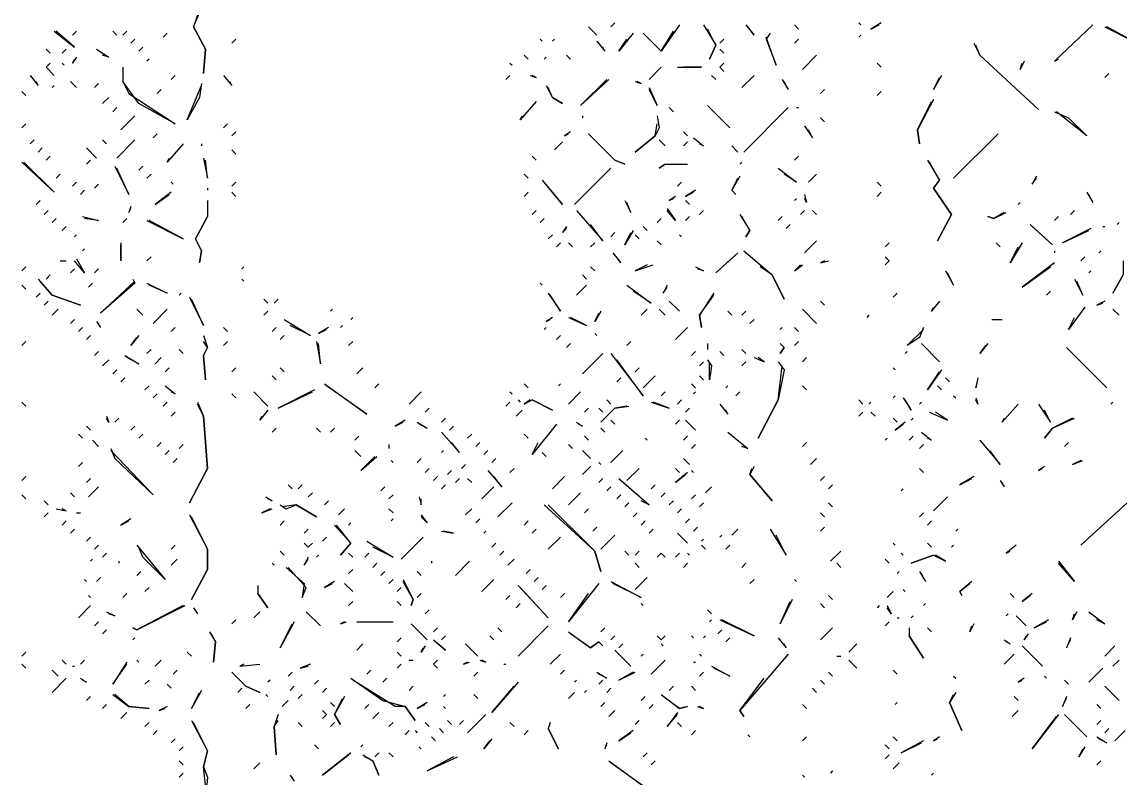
# Model space of a CAD drawing. Extents: x 1 to 2775, y -31 to 2075.
# Drawn here: x 2347.5 to 2438.2, y 1695.9 to 1758.4 of the extents above; entities that cross this region are included whole.
import ezdxf

# ---------------------------------------------------------------- set-up
doc = ezdxf.new("R2010")
doc.units = 0
doc.layers.add('LINEWORK', color=4, linetype='CONTINUOUS')

msp = doc.modelspace()

# ---------------------------------------------------------------- linework, layer by layer
at = {"layer": 'LINEWORK'}
for points in [[(2362.1667, 1759.5), (2361.6667, 1758), (2362.6667, 1756.1667), (2362.5, 1754.1667), (2362.6667, 1756.1667), (2361.6667, 1758), (2362.1667, 1759.1667)], [(2394.3333, 1758), (2395, 1757.3333)], [(2396.5, 1758.3333), (2396.1667, 1758)], [(2401.8333, 1758.1667), (2400.3333, 1756), (2398.8333, 1757.5), (2400.3333, 1756), (2401.3333, 1757.6667)], [(2403.8333, 1758.1667), (2404.8333, 1756.5), (2404.3333, 1755.3333), (2404.8333, 1756.5), (2404.1667, 1757.8333)], [(2407.3333, 1758.1667), (2408, 1757.3333), (2407.5, 1758)], [(2411.3333, 1758.1667), (2411.6667, 1757.8333)], [(2416.6667, 1758.3333), (2416.8333, 1758.1667)], [(2418.5, 1758.3333), (2417.6667, 1757.8333), (2418.3333, 1758.1667)], [(2436, 1758.1667), (2432.8333, 1755.1667), (2433.1667, 1755.3333)], [(2437, 1758), (2439.3333, 1756.8333), (2437.1667, 1758)], [(2350.1667, 1757.6667), (2351.8333, 1756.3333), (2350.3333, 1757.6667)], [(2352, 1757.6667), (2351.6667, 1757.3333)], [(2355, 1757.6667), (2355.3333, 1757.3333)], [(2356.1667, 1757.6667), (2355.8333, 1757.3333)], [(2356.8333, 1757), (2356.5, 1756.6667)], [(2359.5, 1757.5), (2359.1667, 1757.1667)], [(2365.1667, 1757), (2364.8333, 1756.6667)], [(2390.3333, 1757), (2390.5, 1756.8333)], [(2391.5, 1757), (2391.3333, 1756.8333)], [(2398, 1757.5), (2396.8333, 1756), (2397.5, 1757)], [(2405.5, 1757), (2405.1667, 1756.6667)], [(2409.3333, 1757.5), (2409, 1757), (2409.8333, 1754.8333), (2409, 1757.1667)], [(2411.6667, 1757), (2411.3333, 1756.6667)], [(2416.8333, 1757.3333), (2416.6667, 1757.1667)], [(2349.5, 1756.1667), (2349.8333, 1755.8333)], [(2351.1667, 1756.1667), (2350.8333, 1755.8333)], [(2353.6667, 1756.1667), (2354.6667, 1755.5), (2354.1667, 1755.6667)], [(2357.5, 1756.3333), (2357.1667, 1756)], [(2395, 1756.8333), (2395.6667, 1756), (2395.5, 1756.3333)], [(2405.1667, 1756.1667), (2405.5, 1755.8333)], [(2426.1667, 1756.6667), (2426.6667, 1755.6667), (2431.5, 1751.1667), (2426.6667, 1755.6667), (2426.3333, 1756.5)], [(2352, 1755.5), (2351.6667, 1755), (2351.8333, 1755.3333)], [(2358, 1755.3333), (2357.8333, 1755.1667)], [(2389, 1755.6667), (2389.3333, 1755.3333)], [(2390.8333, 1755.5), (2390.6667, 1755.3333)], [(2392.5, 1755.6667), (2392.8333, 1755.3333)], [(2413.1667, 1755.6667), (2412, 1754.5)], [(2430.3333, 1755.1667), (2430, 1754.5), (2430.1667, 1755)], [(2349.8333, 1755), (2349.5, 1754.6667), (2350.1667, 1754), (2349.5, 1754.6667)], [(2350.8333, 1755), (2351, 1754.8333)], [(2355.8333, 1754.6667), (2355.8333, 1753.5), (2356.3333, 1752.5), (2360.1667, 1750), (2357.1667, 1751.6667), (2355.8333, 1753.5)], [(2387.8333, 1755), (2388, 1754.8333)], [(2400.3333, 1754.6667), (2399.3333, 1753.6667)], [(2401.6667, 1754.6667), (2403.6667, 1754.6667), (2402.1667, 1754.6667)], [(2405.5, 1755), (2405.1667, 1754.6667), (2405.5, 1754.3333), (2405.1667, 1754.6667)], [(2418.1667, 1755), (2418.5, 1754.6667)], [(2348.1667, 1754), (2348.8333, 1753.1667), (2348.6667, 1753.5)], [(2351.5, 1753.5), (2352, 1753)], [(2353.8333, 1753.3333), (2353.5, 1753)], [(2360.1667, 1754), (2359.8333, 1753.6667)], [(2362.3333, 1753.3333), (2362.1667, 1752.1667), (2361.1667, 1750.3333), (2362.3333, 1753.1667)], [(2364.1667, 1754), (2364.8333, 1753.1667), (2364.6667, 1753.5)], [(2387.8333, 1754), (2387.5, 1753.6667)], [(2389.5, 1754), (2390, 1753.8333), (2389.6667, 1754)], [(2395.8333, 1753.6667), (2393.6667, 1751.5), (2396, 1753.6667)], [(2398.1667, 1753.5), (2398.6667, 1753.3333), (2398.3333, 1753.5)], [(2404.5, 1754), (2404.8333, 1753.6667)], [(2408, 1754), (2407, 1753)], [(2410.3333, 1753.6667), (2410.8333, 1752.8333), (2410.5, 1753.5)], [(2423.5, 1754), (2422.8333, 1752.8333), (2423.3333, 1753.8333)], [(2437.3333, 1754.1667), (2437, 1753.8333)], [(2347.5, 1752.6667), (2347.8333, 1752.3333)], [(2350.1667, 1753.1667), (2350, 1753)], [(2359, 1752.8333), (2358.6667, 1752.5)], [(2390.8333, 1753.1667), (2391.3333, 1752.1667), (2392.1667, 1751.6667), (2391.3333, 1752.1667), (2391, 1753)], [(2399.3333, 1753), (2400, 1751.5), (2399.3333, 1752.8333)], [(2413.8333, 1752.8333), (2413.5, 1752.5)], [(2418.5, 1752.6667), (2418.1667, 1752.3333)], [(2354.6667, 1752.1667), (2354.1667, 1751.6667)], [(2390, 1751.8333), (2388.6667, 1750.3333), (2388.8333, 1750.6667)], [(2404.1667, 1751.5), (2406, 1749.6667)], [(2422.8333, 1752), (2421.5, 1749.5), (2421.6667, 1748.3333), (2421.5, 1749.5), (2422.6667, 1751.8333)], [(2355.3333, 1751.3333), (2355, 1751)], [(2356.8333, 1750.6667), (2355.6667, 1749.5)], [(2393.8333, 1750.6667), (2393.8333, 1750.5)], [(2400, 1750.6667), (2400.1667, 1749.6667), (2399.8333, 1749), (2398.1667, 1747.6667), (2399.8333, 1749), (2400, 1750)], [(2401, 1751.3333), (2401.3333, 1751)], [(2410.8333, 1751.3333), (2407.1667, 1747.6667)], [(2411.5, 1751.3333), (2411.6667, 1751.3333)], [(2432.8333, 1751), (2434, 1750.5), (2435.5, 1749), (2433, 1751)], [(2347.8333, 1750), (2347.5, 1749.6667)], [(2364.5, 1750), (2364.1667, 1749.6667)], [(2412.1667, 1749.8333), (2412.8333, 1748.8333), (2412.5, 1749.5)], [(2413.5, 1750.5), (2413.8333, 1750.1667)], [(2358.6667, 1749.1667), (2358.3333, 1748.8333)], [(2365.1667, 1749.3333), (2364.8333, 1749)], [(2392.8333, 1749.3333), (2392.3333, 1749), (2392.6667, 1749.1667)], [(2394.3333, 1749.1667), (2396.5, 1747), (2397.3333, 1746.6667), (2396.5, 1747)], [(2402.1667, 1749.3333), (2402.5, 1749)], [(2403, 1748.8333), (2403.8333, 1748.1667), (2403.5, 1748.3333)], [(2428.1667, 1749.1667), (2424.5, 1745.5)], [(2348.5, 1748.6667), (2348.1667, 1748.3333)], [(2349.1667, 1748), (2348.8333, 1747.6667)], [(2352.8333, 1748), (2353.6667, 1747.1667)], [(2354.1667, 1748.6667), (2354.5, 1748.3333)], [(2356.8333, 1748.6667), (2355.3333, 1747.1667)], [(2360.8333, 1748.3333), (2359.5, 1746.8333), (2359.6667, 1747.1667)], [(2362.3333, 1748.3333), (2362.3333, 1748.1667)], [(2392.1667, 1748.5), (2391.5, 1747.8333)], [(2400.1667, 1748.6667), (2400.6667, 1748.1667)], [(2402.5, 1748.5), (2402.1667, 1748.1667)], [(2406.1667, 1748.1667), (2406.6667, 1747.6667)], [(2349.8333, 1747.3333), (2349.5, 1747)], [(2353.1667, 1747), (2352.8333, 1746.6667)], [(2362.5, 1747.1667), (2362.8333, 1745.5), (2362.6667, 1747)], [(2364.8333, 1747.8333), (2365.1667, 1747.5)], [(2389.6667, 1747.3333), (2390, 1747)], [(2411.6667, 1747.3333), (2411.3333, 1747)], [(2422.3333, 1747), (2423.3333, 1745.3333), (2422.8333, 1744.6667), (2424.3333, 1742.5), (2423.1667, 1740.3333), (2424.3333, 1742.5), (2422.8333, 1744.6667), (2423.3333, 1745.3333), (2422.5, 1746.8333)], [(2347.5, 1746.8333), (2350.1667, 1744.3333), (2347.6667, 1746.8333)], [(2355.1667, 1746.5), (2356.3333, 1744.1667), (2355.3333, 1746.3333)], [(2357.5, 1746.5), (2357.1667, 1746.1667)], [(2396.1667, 1746.3333), (2393.1667, 1743.3333)], [(2400.6667, 1746.6667), (2400.1667, 1746.3333), (2400.6667, 1746.6667), (2402.5, 1746.6667)], [(2407, 1746.8333), (2406.8333, 1746.6667)], [(2410, 1746.3333), (2411.5, 1745.1667), (2410.5, 1745.8333)], [(2350.6667, 1745.8333), (2350.3333, 1745.5)], [(2352, 1745.1667), (2351.6667, 1744.8333)], [(2358.1667, 1745.8333), (2357.8333, 1745.5)], [(2359.8333, 1745.1667), (2360, 1745)], [(2365.1667, 1745.1667), (2364.8333, 1744.8333)], [(2389, 1745.8333), (2389.3333, 1745.5)], [(2390.5, 1745.3333), (2392.1667, 1743.3333), (2390.6667, 1745.1667)], [(2402, 1745.1667), (2401.6667, 1744.8333)], [(2406.8333, 1745.6667), (2406.1667, 1744.5), (2406.5, 1744.1667), (2406.1667, 1744.5), (2406.6667, 1745.5)], [(2413.1667, 1745.8333), (2412.5, 1745.1667)], [(2418.1667, 1745.1667), (2418.5, 1744.8333)], [(2431.3333, 1745.6667), (2431, 1745), (2431.3333, 1745.5)], [(2352.6667, 1744.5), (2352.3333, 1744.1667)], [(2353.8333, 1745), (2353.5, 1744.6667)], [(2359.8333, 1744.3333), (2358.5, 1743.3333), (2359.6667, 1744.1667)], [(2362.8333, 1744.6667), (2362.8333, 1744.5)], [(2364.8333, 1744.3333), (2365.1667, 1744)], [(2389.3333, 1744.3333), (2389, 1744)], [(2403.1667, 1744.5), (2402.3333, 1744), (2403, 1744.3333)], [(2418.5, 1744.3333), (2418.1667, 1744)], [(2435.5, 1744.3333), (2436, 1743.5), (2435.6667, 1744.1667)], [(2349, 1743.6667), (2348.6667, 1743.3333)], [(2362.8333, 1743.6667), (2362.8333, 1742.3333), (2361.8333, 1740.5), (2362.3333, 1739.5), (2362.1667, 1738.5), (2362.3333, 1739.5), (2361.8333, 1740.5), (2362.8333, 1742.3333)], [(2397.3333, 1743.6667), (2397.8333, 1742.6667), (2397.5, 1743.5)], [(2401.5, 1744), (2401, 1743.6667), (2401.3333, 1743.8333)], [(2402.3333, 1743.6667), (2402.6667, 1743.3333)], [(2411.5, 1743.8333), (2411.3333, 1743.6667)], [(2412.1667, 1744.1667), (2412.3333, 1743.5), (2412.1667, 1743.8333)], [(2430, 1743.5), (2429.8333, 1743.3333)], [(2349.6667, 1742.8333), (2349.3333, 1742.5)], [(2356.5, 1743.1667), (2356.3333, 1742.6667), (2356.5, 1743)], [(2390, 1742.8333), (2389.6667, 1742.5)], [(2393.3333, 1742.8333), (2395.5, 1740.3333), (2394.5, 1741.6667)], [(2400.8333, 1743), (2401.5, 1742), (2400.8333, 1742.8333)], [(2403.8333, 1742.8333), (2403.5, 1742.5)], [(2406.8333, 1742.5), (2407.6667, 1741.1667), (2407.3333, 1740.6667), (2407.6667, 1741.1667), (2407, 1742.3333)], [(2412.1667, 1742.8333), (2411.8333, 1742.5)], [(2412.8333, 1742.8333), (2413.1667, 1742.5)], [(2428.6667, 1742.6667), (2427.8333, 1742.1667), (2427.3333, 1742.3333), (2427.8333, 1742.1667), (2428.8333, 1742.6667)], [(2434.5, 1742.8333), (2434.1667, 1742.5)], [(2350.3333, 1742.1667), (2350, 1741.8333)], [(2351.1667, 1741.5), (2350.8333, 1741.1667)], [(2352.5, 1742.3333), (2353.8333, 1742), (2352.6667, 1742.1667)], [(2356.1667, 1742.1667), (2355.8333, 1741.8333)], [(2357.8333, 1742), (2360.8333, 1740.5), (2358, 1742)], [(2390.6667, 1742.1667), (2390.3333, 1741.8333)], [(2392.5, 1741.5), (2392.1667, 1741), (2392.5, 1741.3333)], [(2398.8333, 1741.5), (2399.1667, 1741.1667)], [(2400.3333, 1742.1667), (2400, 1741.8333)], [(2402.6667, 1742.3333), (2402.3333, 1742)], [(2410.3333, 1742.3333), (2410, 1742)], [(2411, 1741.6667), (2410.6667, 1741.3333)], [(2430.8333, 1741.6667), (2432.6667, 1740), (2431, 1741.5)], [(2433.1667, 1742.3333), (2432.8333, 1742)], [(2436.8333, 1741.5), (2437, 1741.5)], [(2438.1667, 1741.8333), (2438, 1741.6667)], [(2352, 1740.8333), (2351.8333, 1740.6667)], [(2391.3333, 1740.8333), (2391, 1740.5)], [(2396.5, 1741), (2396.1667, 1740.6667)], [(2398, 1741.1667), (2397.3333, 1740), (2397.8333, 1741)], [(2398.1667, 1740.8333), (2398.5, 1740.5)], [(2401.8333, 1740.8333), (2402, 1740.6667)], [(2435.8333, 1741.3333), (2433.5, 1740.1667), (2435.6667, 1741.1667)], [(2355.6667, 1740.1667), (2355.6667, 1738.6667), (2355.6667, 1740)], [(2392, 1740.1667), (2391.6667, 1739.8333)], [(2392.6667, 1740.1667), (2393, 1739.8333)], [(2394.8333, 1740.1667), (2394.5, 1739.8333)], [(2400, 1740.3333), (2400.3333, 1740)], [(2413.1667, 1740.3333), (2412.1667, 1739.3333)], [(2419.1667, 1740.1667), (2418.8333, 1739.8333)], [(2428, 1740.1667), (2428.3333, 1739.8333)], [(2430.1667, 1740.1667), (2429.1667, 1738.5), (2429.8333, 1739.8333)], [(2352, 1738.8333), (2352.6667, 1737.6667), (2351.8333, 1738.6667)], [(2352.6667, 1739.6667), (2352.5, 1739.5)], [(2358.1667, 1739), (2357.8333, 1738.6667)], [(2396.3333, 1739.3333), (2397, 1738.5), (2396.5, 1739.1667)], [(2406.6667, 1739.3333), (2404.8333, 1737.6667), (2406.5, 1739.1667)], [(2407.1667, 1739.5), (2409.5, 1737.5), (2410.5, 1735.5), (2409.5, 1737.5), (2408.5, 1738.1667)], [(2418.8333, 1739), (2419.1667, 1738.6667), (2418.8333, 1738.3333), (2419.1667, 1738.6667)], [(2432.8333, 1739.5), (2432.8333, 1739.3333)], [(2435.3333, 1739), (2435, 1738.6667)], [(2436.6667, 1739.5), (2436.5, 1739.3333)], [(2347.8333, 1738.1667), (2347.5, 1737.8333)], [(2350.6667, 1738.6667), (2351.1667, 1738.6667)], [(2351.8333, 1738), (2351.5, 1737.6667)], [(2353.8333, 1738), (2353.5, 1737.6667)], [(2365.8333, 1738.1667), (2365.6667, 1738)], [(2394.5, 1738.1667), (2394.8333, 1737.8333)], [(2399.1667, 1738.3333), (2398.1667, 1737.8333), (2399.6667, 1738.3333)], [(2403.1667, 1738.1667), (2403.8333, 1737.8333), (2403.3333, 1738)], [(2411.8333, 1738.3333), (2411.3333, 1737.8333), (2412, 1738.3333)], [(2413.8333, 1738.6667), (2413.5, 1738.5), (2414.1667, 1738.6667)], [(2432.8333, 1738.5), (2430.1667, 1736.5), (2432.5, 1738.1667)], [(2438.5, 1738.6667), (2438.5, 1737.5), (2437.6667, 1736), (2438.5, 1737.5)], [(2348.8333, 1737.1667), (2350, 1735.8333), (2352.3333, 1735), (2350, 1735.8333), (2349, 1737)], [(2349.8333, 1737.5), (2349.5, 1737.1667)], [(2356.6667, 1737.1667), (2356.8333, 1736.8333), (2354, 1734.3333), (2356.8333, 1737)], [(2365.6667, 1737.1667), (2365.8333, 1737)], [(2393.8333, 1737.5), (2394.1667, 1737.1667)], [(2423.8333, 1737.8333), (2424.5, 1736.6667), (2424, 1737.6667)], [(2434.5, 1737.1667), (2435.1667, 1735.8333), (2434.6667, 1737)], [(2435.8333, 1737.8333), (2435.6667, 1737.6667)], [(2347.5, 1736.6667), (2347.8333, 1736.3333)], [(2353.3333, 1736.8333), (2353, 1736.5)], [(2357.8333, 1736.8333), (2359.5, 1736), (2358, 1736.6667)], [(2390.3333, 1736.8333), (2390.5, 1736.6667)], [(2394.1667, 1736.6667), (2393.3333, 1735.8333)], [(2397.5, 1736.6667), (2399.5, 1735.1667), (2398, 1736.1667)], [(2400.8333, 1736.6667), (2400.5, 1736), (2400.8333, 1736.5)], [(2432.5, 1736.1667), (2432.1667, 1735.8333)], [(2349, 1736), (2348.6667, 1735.6667)], [(2349.6667, 1735.3333), (2349.3333, 1735)], [(2360.6667, 1736), (2360.5, 1735.8333)], [(2361.3333, 1735.6667), (2362.5, 1733.3333), (2361.5, 1735.5)], [(2367.5, 1735.5), (2367.8333, 1735.1667)], [(2368.6667, 1735.5), (2368.3333, 1735.1667)], [(2391, 1736), (2392, 1734.5), (2391.1667, 1735.8333)], [(2401, 1735.3333), (2401.8333, 1734.5)], [(2404.6667, 1736), (2403.5, 1734.1667), (2403.6667, 1733.1667), (2403.5, 1734.1667), (2404.6667, 1735.8333)], [(2413.5, 1735.3333), (2413.8333, 1735)], [(2419.8333, 1736), (2419.5, 1735.6667)], [(2423.3333, 1735.3333), (2422.6667, 1734.5), (2422.8333, 1734.8333)], [(2437, 1735.3333), (2436.3333, 1735), (2436.8333, 1735.1667)], [(2350.5, 1734.6667), (2350, 1734.1667)], [(2357, 1734.6667), (2357.5, 1734.1667)], [(2359.5, 1734.6667), (2358.3333, 1733.5)], [(2367.8333, 1734.5), (2367.5, 1734.1667)], [(2373.1667, 1734.6667), (2373, 1734.5)], [(2395.3333, 1734.5), (2394.8333, 1733.6667), (2395.1667, 1734.3333)], [(2399.1667, 1734.6667), (2398.6667, 1734.1667)], [(2400.1667, 1734.6667), (2400.6667, 1734.1667)], [(2405.8333, 1734.5), (2406.1667, 1734.1667)], [(2407.3333, 1734.5), (2407, 1734.1667)], [(2412, 1734.6667), (2413.1667, 1733.5)], [(2435.3333, 1734.8333), (2434, 1733), (2434.5, 1734)], [(2437.6667, 1734.6667), (2438.1667, 1734.1667)], [(2351.8333, 1733.8333), (2351.5, 1733.5)], [(2353.6667, 1733.6667), (2354, 1733.1667), (2353.8333, 1733.5)], [(2369.1667, 1733.8333), (2371.3333, 1732.5), (2369.6667, 1733.3333)], [(2374, 1733.3333), (2373.8333, 1733.1667)], [(2374.8333, 1734), (2374.6667, 1733.8333)], [(2391.3333, 1734), (2390.8333, 1733.6667), (2391.1667, 1733.8333)], [(2392.6667, 1734), (2394.1667, 1733.3333), (2392.8333, 1734)], [(2408, 1733.8333), (2407.6667, 1733.5)], [(2417.5, 1734.1667), (2417.3333, 1734)], [(2427.6667, 1733.8333), (2428.5, 1733.8333)], [(2352.5, 1733.1667), (2352.1667, 1732.8333)], [(2353.1667, 1732.5), (2352.8333, 1732.1667)], [(2357.1667, 1732.5), (2356.5, 1731.6667), (2357, 1732.3333)], [(2360.1667, 1733.1667), (2359.8333, 1732.8333)], [(2362.5, 1732.5), (2362.8333, 1731.5), (2362.5, 1730.8333), (2362.6667, 1728.8333), (2362.5, 1730.8333), (2362.8333, 1731.5), (2362.5, 1732)], [(2364.1667, 1733.1667), (2364.5, 1732.8333)], [(2368.5, 1733.1667), (2368.1667, 1732.8333)], [(2369.1667, 1732.5), (2368.8333, 1732.1667)], [(2372.8333, 1733.1667), (2372, 1732.6667), (2372.6667, 1733)], [(2390.8333, 1733.1667), (2390.6667, 1733)], [(2392, 1732.5), (2391.6667, 1732.1667)], [(2394.8333, 1732.6667), (2395, 1732.5)], [(2402.5, 1733.1667), (2401.5, 1732.1667)], [(2410.3333, 1733.1667), (2410.1667, 1733)], [(2411.3333, 1733.1667), (2411.6667, 1732.8333)], [(2422, 1733.1667), (2421.6667, 1732.3333), (2420.6667, 1731.6667), (2422, 1733)], [(2347.8333, 1732), (2347.5, 1731.6667)], [(2364.5, 1732), (2364.1667, 1731.6667)], [(2371.8333, 1732), (2372.1667, 1730.1667), (2372, 1731.8333)], [(2374.8333, 1732), (2374.5, 1731.6667)], [(2392.8333, 1731.8333), (2392.5, 1731.5)], [(2397.8333, 1732), (2397.5, 1731.6667)], [(2404.1667, 1731.8333), (2404.1667, 1731.3333)], [(2410.1667, 1731.8333), (2410.5, 1731.5), (2410.1667, 1731), (2410.5, 1731.5)], [(2411.6667, 1732), (2411.3333, 1731.6667)], [(2421.8333, 1731.8333), (2423.3333, 1730.3333)], [(2427.3333, 1731.8333), (2426.6667, 1731), (2427.1667, 1731.6667)], [(2353.8333, 1731.1667), (2353.5, 1730.8333)], [(2356, 1730.8333), (2357.1667, 1730.1667), (2356.1667, 1730.6667)], [(2358.1667, 1731.3333), (2357.8333, 1731)], [(2359, 1730.6667), (2358.5, 1730.1667)], [(2360.5, 1731.3333), (2360.8333, 1731)], [(2395.5, 1731), (2393.8333, 1729.3333)], [(2396.1667, 1731), (2398.8333, 1727.5), (2396.6667, 1730.5)], [(2403.1667, 1731.1667), (2402.8333, 1730.8333)], [(2405.1667, 1731.1667), (2405.5, 1730.8333)], [(2407, 1731.3333), (2407.3333, 1731)], [(2408, 1730.6667), (2408.8333, 1730.3333), (2408.3333, 1730.6667)], [(2412.3333, 1730.6667), (2412, 1730.3333)], [(2420.6667, 1731.1667), (2420.5, 1731)], [(2433.8333, 1731.5), (2437.1667, 1728.1667)], [(2354.6667, 1730.5), (2354.1667, 1730)], [(2359.6667, 1729.8333), (2359.3333, 1729.5)], [(2365.1667, 1729.8333), (2364.8333, 1729.5)], [(2368.8333, 1729.8333), (2369.1667, 1729.5)], [(2375.6667, 1729.8333), (2375.1667, 1729.3333)], [(2398.5, 1729.8333), (2398.1667, 1729.5)], [(2403.8333, 1730.3333), (2403.5, 1730)], [(2404.1667, 1730.5), (2404.5, 1730), (2404.3333, 1728.8333), (2404.3333, 1730.3333)], [(2407.3333, 1730.3333), (2407, 1730)], [(2410, 1730.3333), (2410.5, 1729.6667), (2410, 1727.1667), (2408.3333, 1724), (2410, 1727.1667), (2410.3333, 1730)], [(2419.5, 1729.8333), (2419.6667, 1729.6667)], [(2355.3333, 1729.6667), (2355, 1729.3333)], [(2356, 1729), (2355.6667, 1728.6667)], [(2368.1667, 1729.1667), (2368.5, 1728.8333)], [(2397, 1729), (2396.6667, 1728.6667)], [(2399.8333, 1729.1667), (2398.8333, 1728.1667)], [(2403.5, 1729.1667), (2403.8333, 1728.8333)], [(2423.5, 1729.6667), (2422.3333, 1728), (2423.3333, 1729.5)], [(2423.8333, 1729), (2424.1667, 1728.6667)], [(2426.5, 1729), (2426.3333, 1728.1667), (2426.5, 1728.8333)], [(2358, 1728.3333), (2357.6667, 1728)], [(2359.3333, 1728.3333), (2360.1667, 1727.6667), (2359.8333, 1727.8333)], [(2371.6667, 1728), (2368.6667, 1726.5), (2371.5, 1727.8333)], [(2372.5, 1728.5), (2376, 1726), (2372.6667, 1728.3333)], [(2377, 1728.5), (2376.6667, 1728.1667)], [(2389, 1728.5), (2389.3333, 1728.1667)], [(2392, 1728.5), (2391.8333, 1728.3333)], [(2402.8333, 1728.5), (2403.1667, 1728.1667)], [(2405.8333, 1728.3333), (2405.6667, 1728.1667)], [(2412, 1728.3333), (2412.3333, 1728)], [(2423.1667, 1728.3333), (2423.5, 1728)], [(2347.5, 1727), (2347.8333, 1726.6667)], [(2358.6667, 1727.6667), (2358.3333, 1727.3333)], [(2359.5, 1727), (2359.1667, 1726.6667)], [(2362, 1727), (2362.5, 1725.8333), (2362.8333, 1721.5), (2361.3333, 1718.6667), (2362.8333, 1721.5), (2362.5, 1725.8333), (2362, 1726.8333)], [(2364.8333, 1727.6667), (2365.1667, 1727.3333)], [(2366.6667, 1727.8333), (2367.8333, 1726.6667)], [(2380.5, 1727.8333), (2379.5, 1726.8333)], [(2387.8333, 1727), (2387.5, 1726.6667)], [(2387.8333, 1727.8333), (2388, 1727.6667)], [(2388.5, 1727.1667), (2388.6667, 1727)], [(2389.5, 1727.1667), (2389, 1726.8333), (2389.6667, 1727.1667), (2391.3333, 1726.3333), (2389.6667, 1727.1667)], [(2393.6667, 1727.8333), (2392.6667, 1726.8333)], [(2395.8333, 1727.1667), (2396.1667, 1726.8333)], [(2399.5, 1727), (2401, 1726.5), (2399.6667, 1727)], [(2400.6667, 1727.8333), (2400.3333, 1727.5)], [(2402, 1727.1667), (2401.6667, 1726.8333)], [(2403.1667, 1727.8333), (2403, 1727.6667)], [(2406.8333, 1727.8333), (2406.5, 1727.5)], [(2416.6667, 1727.1667), (2417, 1726.8333)], [(2417.6667, 1727), (2417.5, 1726.8333)], [(2419.6667, 1727.5), (2419.5, 1727.3333)], [(2420.3333, 1727.3333), (2421, 1726.3333), (2420.5, 1727.1667)], [(2421.8333, 1727), (2421.6667, 1726.8333)], [(2424.5, 1727.5), (2424.6667, 1727.3333)], [(2426.3333, 1727.3333), (2426.5, 1726.8333), (2426.3333, 1727.1667)], [(2437.6667, 1727), (2437.5, 1726.8333)], [(2360.1667, 1726.1667), (2359.8333, 1725.8333)], [(2367.8333, 1726.3333), (2367.1667, 1725.5), (2367.3333, 1725.8333)], [(2381.1667, 1726.5), (2380.8333, 1726.1667)], [(2388.8333, 1726.3333), (2388.3333, 1725.8333)], [(2394.3333, 1726.5), (2394, 1726.1667)], [(2395.1667, 1726.5), (2395.5, 1726.1667)], [(2397.5, 1726.6667), (2396.5, 1726.5), (2395.3333, 1725.3333), (2396.5, 1726.5), (2397.6667, 1726.6667)], [(2402.6667, 1726.5), (2402.3333, 1726.1667)], [(2405.1667, 1726.8333), (2405.8333, 1726), (2405.6667, 1726.3333)], [(2417, 1726.1667), (2416.6667, 1725.8333)], [(2417.6667, 1726.1667), (2418, 1725.8333)], [(2422.5, 1726.1667), (2424, 1725.5), (2423, 1726.1667)], [(2429.8333, 1726.8333), (2428.5, 1725.3333), (2428.6667, 1725.6667)], [(2431.5, 1726.8333), (2432.5, 1725.3333), (2432, 1726.3333)], [(2354.5, 1725.8333), (2354.6667, 1725.3333), (2354.5, 1725.6667)], [(2355.5, 1725.6667), (2355.1667, 1725.3333)], [(2379.1667, 1725.5), (2378.3333, 1725), (2379, 1725.3333)], [(2380.1667, 1725.3333), (2381, 1724.8333), (2380.3333, 1725.1667)], [(2382.5, 1725.6667), (2382.1667, 1725.3333)], [(2391.6667, 1725.1667), (2389.6667, 1722.6667), (2390.1667, 1723.6667)], [(2393.3333, 1725.3333), (2393.8333, 1725), (2393.5, 1725.1667)], [(2396.1667, 1725.5), (2396.5, 1725.1667)], [(2401.8333, 1725.5), (2401.5, 1725.1667)], [(2402.3333, 1725.5), (2403.1667, 1724.6667)], [(2419.5, 1725.6667), (2419.8333, 1725.3333)], [(2420.5, 1725.3333), (2419.6667, 1724.6667), (2420.3333, 1725.1667)], [(2421.1667, 1725.6667), (2421, 1725.5)], [(2434.3333, 1725.6667), (2432.6667, 1724.8333), (2432, 1724), (2432.6667, 1724.8333), (2434.5, 1725.6667)], [(2352.1667, 1724.3333), (2352.5, 1724)], [(2352.8333, 1725), (2353.1667, 1724.6667)], [(2356.8333, 1725), (2356.5, 1724.6667)], [(2357.5, 1724.3333), (2357.1667, 1724)], [(2368.5, 1724.8333), (2368.1667, 1724.5)], [(2371.8333, 1724.8333), (2372.1667, 1724.5)], [(2373.3333, 1724.8333), (2373, 1724.5)], [(2382.1667, 1724.5), (2383.6667, 1722.8333), (2383, 1723.6667)], [(2383.1667, 1725), (2382.8333, 1724.6667)], [(2384.6667, 1724.3333), (2384.3333, 1724)], [(2389, 1724.3333), (2389.3333, 1724)], [(2395.3333, 1724.8333), (2395.6667, 1724.5)], [(2405.8333, 1724.5), (2407.5, 1723.1667), (2407, 1723.3333)], [(2421.8333, 1724.5), (2422.6667, 1723.8333), (2422.3333, 1724)], [(2353.3333, 1723.8333), (2353.8333, 1723.3333)], [(2359, 1723.6667), (2358.6667, 1723.3333)], [(2360.8333, 1723.5), (2360.5, 1723.1667)], [(2375.3333, 1724.1667), (2375, 1723.8333)], [(2377.8333, 1723.5), (2377.8333, 1723.1667)], [(2385.3333, 1723.6667), (2385, 1723.3333)], [(2392.6667, 1723.5), (2393, 1723.1667)], [(2394, 1724.1667), (2394.3333, 1723.8333)], [(2399, 1724), (2399.1667, 1723.8333)], [(2402.5, 1724.1667), (2402.1667, 1723.8333)], [(2403.1667, 1723.5), (2402.8333, 1723.1667)], [(2412.3333, 1723.6667), (2412, 1723.3333)], [(2419, 1724), (2418.8333, 1723.8333)], [(2421.1667, 1724.1667), (2420.8333, 1723.8333)], [(2422, 1723.5), (2421.6667, 1723.1667)], [(2426.6667, 1723.8333), (2428.3333, 1721.8333), (2427.5, 1723)], [(2434, 1723.6667), (2433.6667, 1723.3333)], [(2354.8333, 1723.1667), (2355.1667, 1722.3333), (2358.3333, 1719.3333), (2354.8333, 1723)], [(2359.6667, 1723), (2359.3333, 1722.6667)], [(2375, 1723), (2375.5, 1722.5)], [(2376.6667, 1722.5), (2375.5, 1721.3333), (2376.8333, 1722.5)], [(2382.3333, 1723), (2382.1667, 1722.8333)], [(2386, 1723), (2385.6667, 1722.6667)], [(2390.5, 1722.8333), (2390.8333, 1722.5)], [(2393.8333, 1723), (2394.5, 1722.3333)], [(2397.1667, 1723), (2396.1667, 1722)], [(2352.5, 1722), (2352.1667, 1721.6667)], [(2360.3333, 1722.3333), (2360, 1722)], [(2378, 1722.1667), (2378.1667, 1722)], [(2380.5, 1722.3333), (2380.1667, 1722)], [(2384.1667, 1721.8333), (2383.8333, 1721.5)], [(2386.6667, 1722.3333), (2386.3333, 1722)], [(2394.5, 1721.6667), (2393.8333, 1721)], [(2395.1667, 1722), (2395.3333, 1721.8333)], [(2402.1667, 1722.3333), (2402.6667, 1721.8333)], [(2408, 1721.6667), (2407.6667, 1721), (2409.5, 1718.8333), (2407.6667, 1721), (2407.8333, 1721.5)], [(2413.1667, 1722.3333), (2412.6667, 1721.8333)], [(2432, 1721.6667), (2431.5, 1721.3333), (2431.8333, 1721.5)], [(2435, 1722.1667), (2434.3333, 1721.8333), (2435.1667, 1722.1667)], [(2347.8333, 1720.8333), (2347.5, 1720.5)], [(2353.1667, 1720.6667), (2352.8333, 1720.3333)], [(2381.1667, 1721.5), (2380.8333, 1721.1667)], [(2381.8333, 1720.8333), (2381.5, 1720.5)], [(2383, 1721.3333), (2382.6667, 1721)], [(2383.6667, 1720.6667), (2383.3333, 1720.3333)], [(2384.3333, 1720.6667), (2384.6667, 1720.3333)], [(2386, 1721.3333), (2387.1667, 1720), (2386.5, 1720.8333)], [(2388.1667, 1721.5), (2387.8333, 1721.1667)], [(2392.3333, 1720.8333), (2391.3333, 1719.8333)], [(2395.5, 1720.6667), (2395.1667, 1720.3333)], [(2396.8333, 1720.6667), (2399.3333, 1718.5), (2398.6667, 1718.8333)], [(2398.5, 1721.5), (2397.5, 1720.5)], [(2401.5, 1721.5), (2401.8333, 1721.1667)], [(2402.5, 1721.1667), (2401.5, 1720.3333), (2402.3333, 1721)], [(2402.8333, 1721.3333), (2403, 1721.1667)], [(2413.8333, 1720.8333), (2413.5, 1720.5)], [(2421.6667, 1721.5), (2422, 1721.1667)], [(2426.1667, 1720.8333), (2425, 1720.1667), (2426, 1720.6667)], [(2353.8333, 1720), (2353, 1719.1667)], [(2369.5, 1720.1667), (2369.8333, 1719.8333)], [(2370.6667, 1720.1667), (2370.3333, 1719.8333)], [(2377.5, 1720), (2377.1667, 1719.6667)], [(2382.5, 1720.1667), (2382.1667, 1719.8333)], [(2386.5, 1720), (2385.5, 1719)], [(2396.1667, 1720), (2395.8333, 1719.6667)], [(2399.8333, 1720.1667), (2399.5, 1719.8333)], [(2404.5, 1720), (2404, 1719.5)], [(2414.5, 1720.1667), (2414.1667, 1719.8333)], [(2420.3333, 1719.8333), (2420.1667, 1719.6667)], [(2428.3333, 1720.5), (2428.6667, 1720), (2428.5, 1720.3333)], [(2347.5, 1719.3333), (2347.8333, 1719)], [(2349.3333, 1718.8333), (2349.6667, 1718.5)], [(2351.5, 1719.5), (2351.8333, 1719.1667)], [(2367.6667, 1719.1667), (2368.1667, 1718.8333), (2367.8333, 1719)], [(2371.5, 1719.5), (2371.1667, 1719.1667)], [(2372.8333, 1718.8333), (2372.5, 1718.5)], [(2378.1667, 1719.3333), (2377.8333, 1719)], [(2380.3333, 1719.1667), (2380.5, 1718.5), (2380.5, 1719)], [(2393.6667, 1719.5), (2392.6667, 1718.5)], [(2397, 1719.3333), (2396.6667, 1719)], [(2400.6667, 1719.5), (2400.3333, 1719.1667)], [(2401.3333, 1718.8333), (2401, 1718.5)], [(2403.1667, 1719.3333), (2402.8333, 1719)], [(2424, 1719.1667), (2422.8333, 1718)], [(2350.3333, 1718.1667), (2351.1667, 1718), (2350.8333, 1718.1667)], [(2368, 1718.1667), (2367.3333, 1717.8333), (2368.1667, 1718.1667)], [(2368.8333, 1718.5), (2369.3333, 1718.1667), (2370.1667, 1718.5), (2371.8333, 1717.5), (2370.1667, 1718.5), (2369, 1718.3333)], [(2374.1667, 1718.1667), (2373.6667, 1717.6667)], [(2377.8333, 1718.1667), (2378.1667, 1717.8333)], [(2384.6667, 1718.1667), (2384.1667, 1717.6667)], [(2388, 1718.6667), (2386.8333, 1717.5)], [(2390.6667, 1718.5), (2394.8333, 1714.6667), (2395.3333, 1713), (2394.8333, 1714.6667), (2391, 1718.5)], [(2394.3333, 1718.1667), (2394, 1717.8333)], [(2397.6667, 1718.6667), (2397.3333, 1718.3333)], [(2402, 1718.1667), (2401.6667, 1717.8333)], [(2403.8333, 1718.6667), (2403.5, 1718.3333)], [(2414.1667, 1718.6667), (2414.5, 1718.3333)], [(2438.8333, 1718.6667), (2435, 1715.1667), (2438.8333, 1718.6667), (2440.3333, 1717.1667)], [(2349.6667, 1717.8333), (2349.3333, 1717.5)], [(2351.1667, 1717.1667), (2350.8333, 1716.8333)], [(2352, 1717.8333), (2352.3333, 1717.8333)], [(2356.5, 1717.3333), (2355.6667, 1716.8333), (2356.3333, 1717.1667)], [(2361.3333, 1717.6667), (2362.8333, 1714.8333), (2362.8333, 1713.1667), (2361.5, 1710.6667), (2362.8333, 1713.1667), (2362.8333, 1714.8333), (2361.5, 1717.5)], [(2369.1667, 1717.1667), (2368.8333, 1716.8333)], [(2374.6667, 1717), (2374.5, 1716.8333)], [(2378.1667, 1717.3333), (2378, 1717.1667)], [(2380.5, 1717.6667), (2381, 1717), (2380.5, 1717.5)], [(2385.3333, 1717.3333), (2385, 1717)], [(2389.3333, 1717.1667), (2389, 1716.8333)], [(2398.3333, 1717.8333), (2398, 1717.5)], [(2399, 1717.1667), (2398.6667, 1716.8333)], [(2402.6667, 1717.3333), (2402.3333, 1717)], [(2413.5, 1717.8333), (2413.8333, 1717.5)], [(2422, 1717.8333), (2421.6667, 1717.5)], [(2422.6667, 1717.1667), (2422.3333, 1716.8333)], [(2351.8333, 1716.5), (2351.5, 1716.1667)], [(2371.1667, 1716.5), (2370.8333, 1716.1667)], [(2373.3333, 1716.8333), (2374.6667, 1715.3333), (2373.8333, 1714.3333), (2374.6667, 1715.3333), (2373.5, 1716.8333)], [(2382.1667, 1716.3333), (2383.1667, 1716.1667), (2382.3333, 1716.3333)], [(2385.8333, 1716.3333), (2385.6667, 1716.1667)], [(2390, 1716.5), (2389.6667, 1716.1667)], [(2395, 1716.6667), (2394.6667, 1716.3333)], [(2399.6667, 1716.5), (2399.3333, 1716.1667)], [(2401.6667, 1716.1667), (2402.5, 1715.3333)], [(2403.3333, 1716.6667), (2403, 1716.3333)], [(2406.6667, 1716.5), (2406.1667, 1716)], [(2409.3333, 1716.5), (2410.6667, 1714.3333), (2409.8333, 1716)], [(2413.8333, 1716.6667), (2413.5, 1716.3333)], [(2424.8333, 1716.5), (2424.6667, 1716.3333)], [(2353.1667, 1715.8333), (2352.8333, 1715.5)], [(2370.8333, 1715.3333), (2371.1667, 1715), (2371.5, 1715.3333), (2371.1667, 1715)], [(2372.6667, 1715.8333), (2372.3333, 1715.5)], [(2376, 1715.5), (2378.1667, 1714.1667), (2376.5, 1715)], [(2380.6667, 1715.8333), (2378.8333, 1714)], [(2386.6667, 1715.3333), (2386.3333, 1715)], [(2392, 1715.8333), (2391, 1714.8333)], [(2396.5, 1716), (2395.3333, 1714.8333)], [(2403.8333, 1715.6667), (2403.6667, 1715.5)], [(2405.3333, 1716), (2405.1667, 1715.8333)], [(2419.5, 1715.3333), (2419.6667, 1715.1667)], [(2422.3333, 1715.3333), (2422.6667, 1715)], [(2353.8333, 1715.1667), (2353.5, 1714.8333)], [(2354.5, 1714.5), (2354.1667, 1714.1667)], [(2357, 1715.1667), (2359.3333, 1712.3333), (2357.5, 1714.1667), (2357.1667, 1715)], [(2360.1667, 1715.1667), (2359.8333, 1714.8333)], [(2368.8333, 1714.6667), (2369.1667, 1714.3333)], [(2372, 1714.3333), (2371.8333, 1714.1667)], [(2374.5, 1714.5), (2374.8333, 1714.1667)], [(2376.1667, 1714.5), (2375.8333, 1714.1667)], [(2387.3333, 1714.6667), (2387, 1714.3333)], [(2397.3333, 1714.6667), (2397.6667, 1714.3333)], [(2398.5, 1714.6667), (2398.1667, 1714.3333)], [(2400.3333, 1714.5), (2400, 1714.1667), (2400.3333, 1714.5), (2400.6667, 1714.1667)], [(2401.8333, 1714.5), (2401.5, 1714.1667)], [(2402.5, 1714.5), (2402.6667, 1714.3333)], [(2403.6667, 1715.1667), (2404, 1714.8333)], [(2406, 1715.1667), (2405.6667, 1714.8333)], [(2415.1667, 1714.6667), (2414.3333, 1713.8333)], [(2420.1667, 1714.5), (2420.3333, 1714.3333)], [(2422.8333, 1714.3333), (2421, 1713.6667), (2422.8333, 1714.3333), (2423.8333, 1713.8333), (2423, 1714.3333)], [(2424.5, 1715.1667), (2424.3333, 1715)], [(2429.6667, 1715.1667), (2428.8333, 1714.5), (2429.1667, 1714.6667)], [(2353.3333, 1714), (2353.1667, 1713.8333)], [(2355.5, 1713.8333), (2355.5, 1713.6667)], [(2360.3333, 1714), (2359.8333, 1713.5)], [(2368.1667, 1713.6667), (2368.3333, 1713.5)], [(2371.1667, 1714.1667), (2370.8333, 1713.5), (2371.1667, 1714)], [(2376.8333, 1713.6667), (2376.5, 1713.3333)], [(2381.3333, 1713.8333), (2381.3333, 1713.6667)], [(2384.5, 1713.8333), (2383.3333, 1712.6667)], [(2388.1667, 1714), (2387.6667, 1713.5)], [(2398.1667, 1713.6667), (2398.5, 1713.3333)], [(2402.5, 1713.6667), (2402.1667, 1713.3333)], [(2407.3333, 1713.6667), (2407, 1713.3333)], [(2414.8333, 1713.6667), (2415.1667, 1713.3333)], [(2418.8333, 1714), (2419.1667, 1713.6667)], [(2433.1667, 1713.8333), (2434.5, 1712.1667), (2433.1667, 1713.6667)], [(2354, 1712.5), (2353.6667, 1712.1667)], [(2357.3333, 1713), (2357, 1712.6667)], [(2369.3333, 1713.3333), (2370.8333, 1712), (2370.6667, 1710.8333), (2371, 1711.6667), (2369.5, 1713.3333)], [(2374.8333, 1713.1667), (2374.5, 1712.8333)], [(2377.5, 1713), (2377.1667, 1712.6667)], [(2380.1667, 1713), (2380.5, 1712.6667)], [(2389.5, 1713.1667), (2389.1667, 1712.8333)], [(2390.1667, 1712.5), (2389.8333, 1712.1667)], [(2399.1667, 1712.5), (2398.1667, 1711.5)], [(2420, 1713), (2419.8333, 1712.8333)], [(2421.6667, 1713), (2422.1667, 1712.1667), (2421.8333, 1712.8333)], [(2352.6667, 1712.3333), (2352.8333, 1712.1667)], [(2358, 1711.6667), (2357.6667, 1711.3333)], [(2367, 1711.8333), (2367, 1711.1667), (2367.8333, 1710), (2367, 1711.1667)], [(2373.3333, 1712.1667), (2372.5, 1711.6667), (2373.1667, 1712)], [(2374.1667, 1712), (2374.8333, 1711.3333)], [(2378.1667, 1712.3333), (2377.8333, 1712)], [(2378.8333, 1711.6667), (2378.5, 1711.3333)], [(2379, 1712.3333), (2379.8333, 1710.6667), (2379.6667, 1710.1667), (2379.8333, 1710.6667), (2379, 1712.1667)], [(2386.5, 1712.3333), (2385.5, 1711.3333)], [(2388.5, 1711.8333), (2391, 1709.1667), (2388.6667, 1711.6667)], [(2390.8333, 1711.8333), (2390.5, 1711.5)], [(2395.1667, 1712), (2392.6667, 1708.8333), (2394.3333, 1711.1667)], [(2396.1667, 1712.1667), (2398.6667, 1710.8333), (2396.3333, 1712)], [(2408, 1712.3333), (2407.6667, 1712)], [(2411.3333, 1712.3333), (2411.5, 1712.1667)], [(2426, 1712.1667), (2425, 1711.3333), (2425.1667, 1711), (2425, 1711.3333), (2425.8333, 1712)], [(2353, 1711), (2353.1667, 1710.8333)], [(2356.1667, 1711.1667), (2355.8333, 1710.8333)], [(2380.5, 1711.1667), (2380.1667, 1710.8333)], [(2387.8333, 1711), (2387.5, 1710.6667)], [(2392.3333, 1711.1667), (2392, 1710.8333)], [(2411.1667, 1710.6667), (2410.1667, 1708.6667), (2411, 1710.5)], [(2414.1667, 1711), (2414.5, 1710.6667)], [(2419.5, 1711.3333), (2419, 1710.8333)], [(2420.3333, 1711.5), (2420.5, 1711.3333)], [(2429.1667, 1711.1667), (2429.5, 1710.8333)], [(2431, 1711.1667), (2430.1667, 1710.5), (2430.8333, 1711)], [(2353.1667, 1710.1667), (2352.1667, 1709.1667)], [(2360.8333, 1710.1667), (2357, 1708.1667), (2356.6667, 1708.3333), (2357, 1708.1667), (2361, 1710.1667)], [(2361.6667, 1710), (2362, 1709.5), (2361.8333, 1709.8333)], [(2374.8333, 1710.5), (2374.5, 1710.1667)], [(2378.5, 1710.5), (2378.8333, 1710.1667)], [(2381.1667, 1709.8333), (2380.8333, 1709.5)], [(2388.6667, 1710.3333), (2388.3333, 1710)], [(2398.6667, 1710.3333), (2398.8333, 1710.1667)], [(2404.1667, 1709.8333), (2404.5, 1709.5)], [(2413.5, 1710.3333), (2413.8333, 1710)], [(2418.3333, 1710.1667), (2418.1667, 1710)], [(2419, 1710.1667), (2419.3333, 1709.5), (2419, 1710)], [(2422.1667, 1710.3333), (2422, 1710.1667)], [(2353.8333, 1708.8333), (2353.5, 1708.5)], [(2354.5, 1709.6667), (2355.1667, 1709.3333), (2354.6667, 1709.5)], [(2365.1667, 1709), (2364.8333, 1708.6667)], [(2367.1667, 1709.6667), (2366.6667, 1709.1667)], [(2370, 1708.8333), (2368.8333, 1706.6667), (2369.8333, 1708.6667)], [(2371, 1709.6667), (2372.1667, 1708.5)], [(2374.1667, 1708.8333), (2373.8333, 1708.6667), (2374.3333, 1708.8333)], [(2375.1667, 1708.8333), (2378.1667, 1708.8333)], [(2404.5, 1709), (2404.3333, 1708.8333)], [(2405.1667, 1709), (2408, 1707.6667), (2405.3333, 1709)], [(2419.1667, 1708.8333), (2418.8333, 1708.5)], [(2419.8333, 1709.1667), (2420, 1709.1667)], [(2421.1667, 1709.3333), (2421, 1709.1667)], [(2429, 1709.5), (2428.8333, 1709.3333)], [(2429.6667, 1709.3333), (2430.5, 1708.5)], [(2432.3333, 1709), (2431.1667, 1708.3333), (2432.1667, 1708.8333)], [(2434.6667, 1709.6667), (2434.3333, 1709), (2434.5, 1709.5)], [(2435.6667, 1709.6667), (2437, 1708.6667), (2436.3333, 1709)], [(2354.5, 1708.1667), (2354.1667, 1707.8333)], [(2363, 1708), (2363.5, 1707.1667), (2363.3333, 1705.5), (2363.5, 1707.1667), (2363.1667, 1707.8333)], [(2379.6667, 1708.6667), (2381, 1707.3333)], [(2381.8333, 1708.3333), (2381.5, 1708)], [(2386.8333, 1708.3333), (2387.1667, 1708)], [(2391, 1708.5), (2388.5, 1706)], [(2392.6667, 1708), (2394.5, 1706.6667), (2395.1667, 1707.1667), (2395.5, 1706.8333), (2395.1667, 1707.1667), (2394.5, 1706.6667), (2392.8333, 1707.8333)], [(2395.6667, 1708.3333), (2395.3333, 1708)], [(2405.3333, 1708.1667), (2405, 1707.8333)], [(2414.5, 1708.3333), (2413.5, 1707.3333)], [(2420.8333, 1708.3333), (2420.8333, 1707.6667), (2422, 1705.8333), (2420.8333, 1707.6667)], [(2422.3333, 1708.3333), (2422.6667, 1708)], [(2426.1667, 1708.6667), (2425.8333, 1708), (2426, 1708.5)], [(2356.8333, 1707.5), (2356.6667, 1707.3333)], [(2378.8333, 1707.5), (2378.5, 1707.1667)], [(2381.5, 1707.3333), (2382.5, 1706.5), (2381.6667, 1707.1667)], [(2382.5, 1707.6667), (2382.1667, 1707.3333)], [(2386.1667, 1707.6667), (2386.5, 1707.3333)], [(2396.5, 1707.6667), (2396.1667, 1707.3333)], [(2400, 1707.6667), (2400.3333, 1707.3333), (2400.6667, 1707.6667), (2400.3333, 1707.3333)], [(2402.8333, 1707.6667), (2403, 1707.5)], [(2404, 1707.6667), (2403.8333, 1707.5)], [(2406, 1707.5), (2405.6667, 1707.1667)], [(2410, 1707.5), (2410.6667, 1706.6667), (2410.5, 1707)], [(2428.6667, 1707.3333), (2429.1667, 1707), (2428.8333, 1707.1667)], [(2430.6667, 1707.8333), (2430.3333, 1707.3333), (2430.5, 1707.6667)], [(2434.1667, 1707.5), (2433.8333, 1706.6667), (2434.1667, 1707.3333)], [(2347.8333, 1706.3333), (2347.5, 1706)], [(2361.1667, 1706.3333), (2361.5, 1706)], [(2375.6667, 1707), (2375.1667, 1706.5)], [(2378.5, 1706.3333), (2378.8333, 1706)], [(2380.8333, 1706.8333), (2380.5, 1706.3333), (2380.6667, 1706.6667)], [(2384.1667, 1707), (2385.1667, 1706)], [(2392, 1706.1667), (2391.1667, 1705.3333)], [(2396.5, 1706.5), (2397.8333, 1705.1667)], [(2397.1667, 1707), (2396.8333, 1706.6667)], [(2398.8333, 1706.1667), (2398.6667, 1706)], [(2400.3333, 1707), (2400.5, 1706.8333)], [(2403.5, 1706.1667), (2403.6667, 1706)], [(2410.8333, 1706.1667), (2406.8333, 1701.5), (2407.1667, 1701), (2406.8333, 1701.5), (2408.8333, 1704.1667)], [(2416.5, 1707), (2415.8333, 1706.3333)], [(2429.5, 1706.1667), (2428.6667, 1705.3333)], [(2430.1667, 1706.8333), (2431.8333, 1705.1667)], [(2437.8333, 1706.8333), (2437, 1706)], [(2347.5, 1705.3333), (2347.8333, 1705)], [(2350.8333, 1705.6667), (2351.1667, 1705.3333)], [(2352.6667, 1705.6667), (2352.3333, 1705.3333)], [(2356.1667, 1705.5), (2355, 1703.6667), (2356.1667, 1705.3333)], [(2357, 1705.6667), (2357.1667, 1705.5)], [(2359, 1705.6667), (2358.5, 1705.1667)], [(2365.8333, 1705.3333), (2365.5, 1705.1667), (2367.1667, 1705.3333)], [(2371.3333, 1705.3333), (2370.5, 1705), (2371.1667, 1705.1667)], [(2378.8333, 1705.3333), (2378.5, 1705)], [(2379.5, 1705.6667), (2379.8333, 1705.6667)], [(2381.8333, 1705.6667), (2381.5, 1705.3333), (2381.8333, 1705), (2381.5, 1705.3333)], [(2384.3333, 1705.5), (2384, 1705.3333), (2384.5, 1705.5)], [(2385.3333, 1705.6667), (2385.8333, 1705.5), (2385.5, 1705.6667)], [(2387.3333, 1705.3333), (2387.5, 1705.3333)], [(2400.6667, 1705.6667), (2399.5, 1704.5)], [(2403, 1705.5), (2403.1667, 1705.5)], [(2414.8333, 1706), (2415.1667, 1706)], [(2415.8333, 1705.6667), (2416.5, 1705)], [(2438.1667, 1705.6667), (2437.6667, 1705.1667)], [(2350, 1704.8333), (2350.5, 1704.3333)], [(2351.6667, 1705.1667), (2351.8333, 1705.1667)], [(2360.3333, 1704.8333), (2360, 1704.5)], [(2364.8333, 1704.6667), (2366, 1703.5), (2367.1667, 1703), (2366, 1703.5)], [(2369.8333, 1704.6667), (2369.5, 1704.3333)], [(2376.3333, 1704.8333), (2376, 1704.5)], [(2385.1667, 1704.6667), (2384.8333, 1704.3333)], [(2392.3333, 1704.8333), (2392, 1704.5)], [(2395, 1704.6667), (2395.8333, 1704.1667), (2395.1667, 1704.5)], [(2398, 1704.6667), (2396.8333, 1704), (2398.1667, 1704.6667)], [(2403.8333, 1704.6667), (2403.5, 1704.3333)], [(2404.5, 1705.1667), (2406, 1704.3333), (2404.6667, 1705)], [(2414.1667, 1704.6667), (2414.5, 1704.3333)], [(2419.5, 1704.8333), (2419.8333, 1704.5)], [(2424.5, 1704.3333), (2424.6667, 1704.1667)], [(2432, 1704.3333), (2432.1667, 1704.1667)], [(2436.8333, 1705), (2435.6667, 1703.8333)], [(2351.1667, 1704.1667), (2350, 1703)], [(2352.3333, 1704.1667), (2352.8333, 1703.8333), (2352.5, 1704)], [(2358, 1704), (2357.6667, 1703.6667)], [(2359.5, 1703.6667), (2359.8333, 1703.3333)], [(2368, 1704), (2367.8333, 1703.8333)], [(2370, 1703.5), (2369.6667, 1703.1667)], [(2372, 1704), (2371.6667, 1703.6667)], [(2374.6667, 1704.1667), (2377.3333, 1702.3333), (2379.1667, 1701.8333), (2380, 1700.6667), (2379.1667, 1701.8333), (2378.3333, 1701.8333), (2374.8333, 1704)], [(2377.6667, 1704.1667), (2377.3333, 1703.8333)], [(2379.8333, 1703.5), (2379.5, 1703.1667)], [(2388.5, 1703.8333), (2386.3333, 1701.3333), (2388.1667, 1703.5)], [(2393.3333, 1704), (2393.1667, 1703.8333)], [(2395.5, 1704), (2395.1667, 1703.6667)], [(2401.3333, 1703.5), (2401, 1703.1667)], [(2402.8333, 1703.5), (2403.1667, 1703.1667)], [(2413.5, 1704), (2413.8333, 1703.6667)], [(2430.3333, 1704.1667), (2429.8333, 1703.8333), (2430.1667, 1704)], [(2433.6667, 1704), (2434, 1703.6667)], [(2437, 1703.5), (2438.1667, 1702.3333)], [(2353.1667, 1702.6667), (2352.8333, 1702.3333)], [(2355, 1702.8333), (2356.3333, 1701.8333), (2358, 1701.6667), (2356.3333, 1701.8333), (2355.1667, 1702.8333)], [(2362.3333, 1703.1667), (2361.5, 1701.6667), (2362.1667, 1703)], [(2365.6667, 1703.3333), (2365.3333, 1703)], [(2367.6667, 1702.8333), (2367.8333, 1702.6667)], [(2370.6667, 1702.8333), (2370.3333, 1702.5)], [(2372.6667, 1703.3333), (2372.3333, 1703)], [(2374.1667, 1702.6667), (2373.3333, 1701.1667), (2373.8333, 1700.3333), (2373.3333, 1701.1667), (2374, 1702.5)], [(2382.5, 1702.8333), (2382.3333, 1702.6667)], [(2384.8333, 1702.8333), (2385.1667, 1702.5)], [(2393.1667, 1703), (2392.6667, 1702.5)], [(2394.1667, 1703.1667), (2394, 1703)], [(2396.1667, 1703.3333), (2395.8333, 1703)], [(2399, 1702.6667), (2398.6667, 1702.3333)], [(2400.3333, 1702.8333), (2401.8333, 1701.6667), (2402.5, 1701.8333), (2401.8333, 1701.6667), (2400.5, 1702.6667)], [(2412.8333, 1703.3333), (2413.1667, 1703)], [(2424.6667, 1703), (2424.1667, 1702.1667), (2425.1667, 1699.8333), (2424.1667, 1702.1667), (2424.5, 1702.8333)], [(2429.5, 1702.6667), (2429.8333, 1702.3333)], [(2433.8333, 1702.6667), (2433.5, 1701.8333), (2433.8333, 1702.5)], [(2354.5, 1702), (2354.1667, 1701.6667)], [(2359.5, 1701.8333), (2358.8333, 1701.5), (2359.3333, 1701.6667)], [(2366.3333, 1702), (2366, 1701.6667)], [(2369.5, 1702.3333), (2369, 1701.8333)], [(2373, 1702.1667), (2373.3333, 1701.8333)], [(2376.1667, 1702), (2375.8333, 1701.6667)], [(2381, 1702.1667), (2380.1667, 1701.6667), (2380.8333, 1702)], [(2382.3333, 1701.8333), (2382.5, 1701.6667)], [(2395.6667, 1702.1667), (2395.3333, 1701.8333)], [(2399.6667, 1702), (2399.3333, 1701.6667)], [(2403.3333, 1701.8333), (2403.8333, 1701.6667), (2403.5, 1701.8333)], [(2412, 1702), (2412.3333, 1701.6667)], [(2419.8333, 1702.1667), (2419.6667, 1702)], [(2436.3333, 1702), (2436.6667, 1701.6667)], [(2356.1667, 1701.3333), (2355.6667, 1700.8333)], [(2361.5, 1700.6667), (2362.8333, 1698.1667), (2362.5, 1696.8333), (2362.8333, 1696), (2362.5, 1692.1667), (2362.8333, 1693.8333), (2362.5, 1696.8333), (2362.8333, 1698.1667), (2361.6667, 1700.5)], [(2368.6667, 1701.1667), (2368.3333, 1700.1667), (2368.5, 1697.8333), (2368.3333, 1700.1667), (2368.6667, 1700.6667)], [(2372.3333, 1701.5), (2372.6667, 1701.1667), (2372.3333, 1700.8333), (2372.6667, 1701.1667)], [(2377, 1701.3333), (2376.5, 1700.8333)], [(2382.6667, 1700.6667), (2383, 1700.3333)], [(2384, 1700.6667), (2383.6667, 1700.3333)], [(2385.8333, 1701.1667), (2384.3333, 1699.6667)], [(2396.5, 1701.5), (2396, 1701)], [(2398.5, 1700.6667), (2398.1667, 1700.3333)], [(2401.6667, 1701.3333), (2400.8333, 1700.1667), (2401.6667, 1701.1667)], [(2429.8333, 1701.5), (2429.3333, 1701)], [(2433.1667, 1701.1667), (2431, 1698.3333), (2433, 1701)], [(2433.6667, 1701.1667), (2435.5, 1699.3333)], [(2436.6667, 1700.6667), (2436.3333, 1700.3333)], [(2358, 1700.5), (2357.6667, 1700.1667)], [(2358.6667, 1699.8333), (2358.3333, 1699.5)], [(2370.3333, 1700.5), (2370.6667, 1700.1667)], [(2373.3333, 1700.5), (2373, 1700.1667)], [(2378.1667, 1700.5), (2377.8333, 1700.1667)], [(2379.5, 1699.8333), (2379.1667, 1699.5)], [(2380, 1699.8333), (2380.1667, 1699.6667)], [(2380.8333, 1700.5), (2381.1667, 1700.1667)], [(2382, 1700), (2382.3333, 1699.6667)], [(2387.8333, 1700.5), (2388.1667, 1700.1667)], [(2389.3333, 1699.8333), (2389, 1699.5)], [(2391.1667, 1700.5), (2391, 1700), (2391.8333, 1698.3333), (2391, 1700), (2391.1667, 1700.3333)], [(2398, 1699.8333), (2396.8333, 1699), (2397.8333, 1699.6667)], [(2401.6667, 1700.5), (2402, 1700.1667)], [(2403.1667, 1699.8333), (2402.8333, 1699.5)], [(2437.3333, 1700), (2437, 1699.6667)], [(2438.6667, 1699.8333), (2437.8333, 1699)], [(2360.1667, 1699.1667), (2359.8333, 1698.8333)], [(2381.3333, 1699.3333), (2381.6667, 1699)], [(2386.3333, 1699.1667), (2385.6667, 1698.3333), (2386.1667, 1699)], [(2407.5, 1699.5), (2407.6667, 1699.3333)], [(2412.3333, 1699.3333), (2412, 1699)], [(2419.5, 1699.3333), (2419.8333, 1699)], [(2422, 1699), (2420.1667, 1698), (2421.8333, 1698.8333)], [(2423.3333, 1699.3333), (2422.8333, 1699), (2423.1667, 1699.1667)], [(2436.3333, 1699.3333), (2437.1667, 1698.8333), (2436.5, 1699.1667)], [(2360.8333, 1698.5), (2360.5, 1698.1667)], [(2371.6667, 1698.6667), (2372, 1698.3333)], [(2374.6667, 1698), (2372.3333, 1696.1667), (2374.5, 1697.8333)], [(2375.6667, 1698.6667), (2375.5, 1698.5)], [(2377, 1698), (2376.6667, 1697.6667)], [(2377.8333, 1698), (2378.1667, 1697.6667)], [(2380.3333, 1698.5), (2380.5, 1698.3333)], [(2395.8333, 1698.8333), (2395.6667, 1698.3333), (2395.8333, 1698.6667)], [(2399.1667, 1698), (2398.8333, 1697.6667)], [(2418.8333, 1698.6667), (2419.1667, 1698.3333)], [(2435.3333, 1698.5), (2434.8333, 1697.6667), (2435.1667, 1698.3333)], [(2360.5, 1697.3333), (2360.8333, 1697)], [(2367.1667, 1697.1667), (2366.6667, 1696.6667)], [(2375.6667, 1697.8333), (2376.5, 1697.3333), (2377, 1696.1667), (2376.5, 1697.3333), (2375.8333, 1697.6667)], [(2383.1667, 1697.6667), (2381, 1696.5), (2383.5, 1697.6667)], [(2396, 1697.3333), (2399.6667, 1694.6667), (2396.1667, 1697.1667)], [(2399.8333, 1697.3333), (2399.5, 1697)], [(2419.1667, 1697.8333), (2418.8333, 1697.5)], [(2420, 1697.1667), (2419.5, 1696.6667)], [(2436.6667, 1697.3333), (2436.3333, 1697)], [(2360.8333, 1696.3333), (2360.5, 1696)], [(2369.6667, 1696.1667), (2370, 1695.6667), (2369.8333, 1696)], [(2412, 1696.1667), (2412.1667, 1696)], [(2414.5, 1696.5), (2414.3333, 1696.3333)], [(2422.8333, 1696.3333), (2422.6667, 1696.1667)]]:
    msp.add_lwpolyline(points, dxfattribs=at)

doc.saveas('drawing.dxf')
